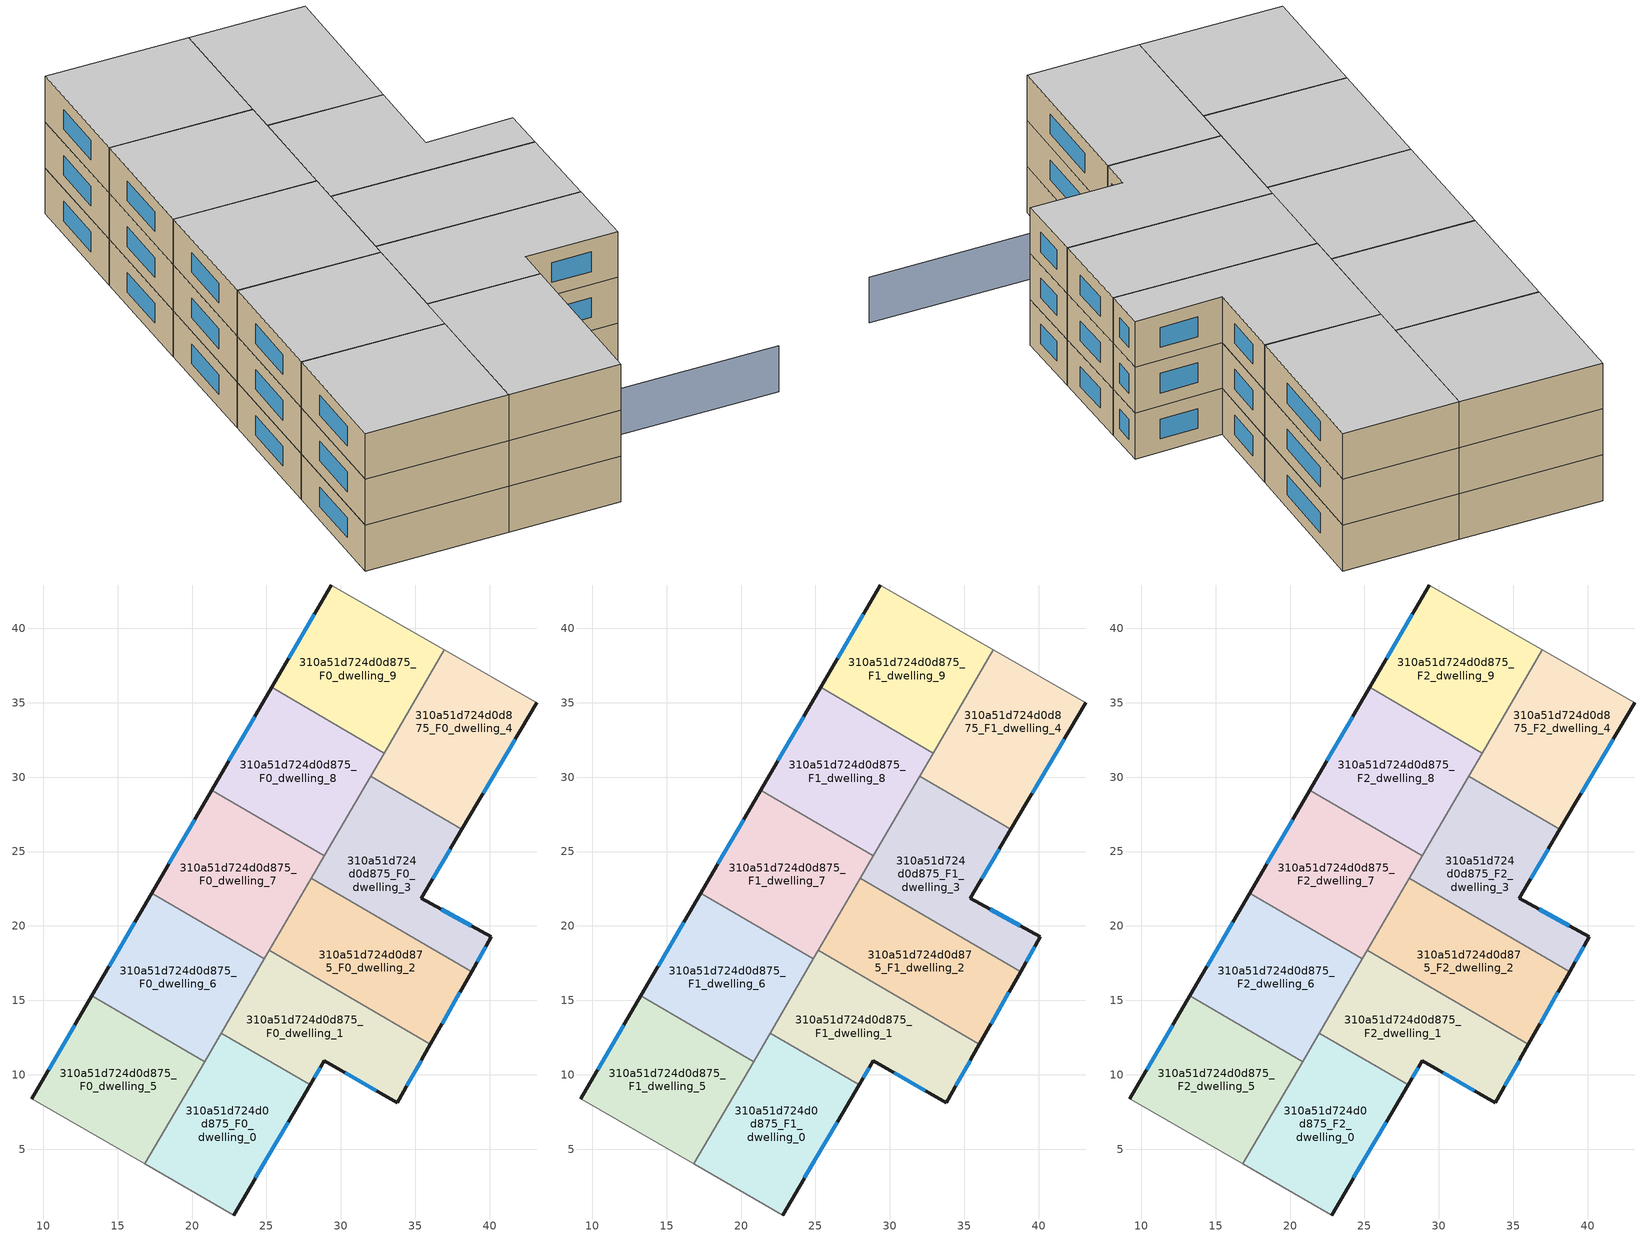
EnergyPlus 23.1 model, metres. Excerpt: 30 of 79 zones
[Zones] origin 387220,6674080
310a51d724d0d875_F0_dwelling_0
 floor ground (EU_floor_Construction): 27.93,9.32 22.8,0.57 16.83,4 21.96,12.8 z0
 wall outside (EU_wall_Construction): 22.8,0.57 27.93,9.32 z0:3
 wall adiabatic (EU_wall_Construction): 16.83,4 22.8,0.57 z0:3
 wall to 310a51d724d0d875_F0_dwelling_1 (EU_wall_Construction): 27.93,9.32 21.96,12.8 24.87,17.8 z0:3
 wall to 310a51d724d0d875_F0_dwelling_6 (EU_wall_Construction): 24.87,17.8 20.84,10.89 z0:3
 wall to 310a51d724d0d875_F0_dwelling_5 (EU_wall_Construction): 20.84,10.89 16.83,4 z0:3
 window (EU_Window_Construction): 24.26,3.07 26.46,6.82 z0.86:2.14
310a51d724d0d875_F0_dwelling_1
 floor ground (EU_floor_Construction): 36.03,12.05 33.81,8.12 28.88,10.93 27.93,9.32 21.96,12.8 25.2,18.36 z0
 wall outside (EU_wall_Construction): 27.93,9.32 28.88,10.93 33.81,8.12 36.03,12.05 z0:3
 wall to 310a51d724d0d875_F0_dwelling_2 (EU_wall_Construction): 36.03,12.05 25.2,18.36 z0:3
 wall to 310a51d724d0d875_F0_dwelling_7 (EU_wall_Construction): 25.2,18.36 24.87,17.8 z0:3
 window (EU_Window_Construction): 34.44,9.24 35.39,10.93 / 30.29,10.13 32.4,8.92 / 28.2,9.78 28.61,10.47 z0.86:2.14
310a51d724d0d875_F0_dwelling_2
 floor ground (EU_floor_Construction): 38.79,16.93 36.03,12.05 25.2,18.36 28.02,23.21 z0
 wall outside (EU_wall_Construction): 36.03,12.05 38.79,16.93 z0:3
 wall to 310a51d724d0d875_F0_dwelling_3 (EU_wall_Construction): 38.79,16.93 28.02,23.21 z0:3
 wall to 310a51d724d0d875_F0_dwelling_7 (EU_wall_Construction): 28.02,23.21 25.2,18.36 z0:3
 window (EU_Window_Construction): 36.82,13.44 38,15.53 z0.86:2.14
310a51d724d0d875_F0_dwelling_3
 floor ground (EU_floor_Construction): 38.13,26.49 35.39,21.87 40.11,19.27 38.79,16.93 28.02,23.21 32.02,30.06 z0
 wall outside (EU_wall_Construction): 38.79,16.93 40.11,19.27 35.39,21.87 38.13,26.49 z0:3
 wall to 310a51d724d0d875_F0_dwelling_4 (EU_wall_Construction): 38.13,26.49 32.02,30.06 z0:3
 wall to 310a51d724d0d875_F0_dwelling_8 (EU_wall_Construction): 32.02,30.06 28.9,24.71 z0:3
 wall to 310a51d724d0d875_F0_dwelling_7 (EU_wall_Construction): 28.9,24.71 28.02,23.21 z0:3
 window (EU_Window_Construction): 36.18,23.19 37.35,25.17 / 38.77,20.01 36.74,21.13 / 39.17,17.6 39.74,18.6 z0.86:2.14
310a51d724d0d875_F0_dwelling_4
 floor ground (EU_floor_Construction): 43.17,34.99 38.13,26.49 32.02,30.06 36.97,38.55 z0
 wall outside (EU_wall_Construction): 38.13,26.49 43.17,34.99 z0:3
 wall adiabatic (EU_wall_Construction): 43.17,34.99 36.97,38.55 z0:3
 wall to 310a51d724d0d875_F0_dwelling_9 (EU_wall_Construction): 36.97,38.55 32.93,31.62 z0:3
 wall to 310a51d724d0d875_F0_dwelling_8 (EU_wall_Construction): 32.93,31.62 32.02,30.06 z0:3
 window (EU_Window_Construction): 39.57,28.92 41.73,32.56 z0.86:2.14
310a51d724d0d875_F0_dwelling_5
 floor ground (EU_floor_Construction): 20.84,10.89 16.83,4 9.23,8.37 13.27,15.3 z0
 wall outside (EU_wall_Construction): 13.27,15.3 9.23,8.37 z0:3
 wall adiabatic (EU_wall_Construction): 9.23,8.37 16.83,4 z0:3
 wall to 310a51d724d0d875_F0_dwelling_6 (EU_wall_Construction): 20.84,10.89 13.27,15.3 z0:3
 window (EU_Window_Construction): 12.12,13.32 10.38,10.35 z0.86:2.14
310a51d724d0d875_F0_dwelling_6
 floor ground (EU_floor_Construction): 24.87,17.8 20.84,10.89 13.27,15.3 17.3,22.21 z0
 wall outside (EU_wall_Construction): 17.3,22.21 13.27,15.3 z0:3
 wall to 310a51d724d0d875_F0_dwelling_7 (EU_wall_Construction): 24.87,17.8 17.3,22.21 z0:3
 window (EU_Window_Construction): 16.15,20.24 14.42,17.28 z0.86:2.14
310a51d724d0d875_F0_dwelling_7
 floor ground (EU_floor_Construction): 28.9,24.71 24.87,17.8 17.3,22.21 21.32,29.12 z0
 wall outside (EU_wall_Construction): 21.32,29.12 17.3,22.21 z0:3
 wall to 310a51d724d0d875_F0_dwelling_8 (EU_wall_Construction): 28.9,24.71 21.32,29.12 z0:3
 window (EU_Window_Construction): 20.17,27.15 18.45,24.19 z0.86:2.14
310a51d724d0d875_F0_dwelling_8
 floor ground (EU_floor_Construction): 32.93,31.62 28.9,24.71 21.32,29.12 25.35,36.03 z0
 wall outside (EU_wall_Construction): 25.35,36.03 21.32,29.12 z0:3
 wall to 310a51d724d0d875_F0_dwelling_9 (EU_wall_Construction): 32.93,31.62 25.35,36.03 z0:3
 window (EU_Window_Construction): 24.2,34.06 22.47,31.1 z0.86:2.14
310a51d724d0d875_F0_dwelling_9
 floor ground (EU_floor_Construction): 36.97,38.55 32.93,31.62 25.35,36.03 29.36,42.92 z0
 wall outside (EU_wall_Construction): 29.36,42.92 25.35,36.03 z0:3
 wall adiabatic (EU_wall_Construction): 36.97,38.55 29.36,42.92 z0:3
 window (EU_Window_Construction): 28.22,40.95 26.5,38 z0.86:2.14
310a51d724d0d875_F1_dwelling_0
 floor to 310a51d724d0d875_F0_dwelling_0 (EU_floor_Construction): 27.93,9.32 22.8,0.57 16.83,4 21.96,12.8 z3
 wall outside (EU_wall_Construction): 22.8,0.57 27.93,9.32 z3:6
 wall adiabatic (EU_wall_Construction): 16.83,4 22.8,0.57 z3:6
 wall to 310a51d724d0d875_F1_dwelling_1 (EU_wall_Construction): 27.93,9.32 21.96,12.8 24.87,17.8 z3:6
 wall to 310a51d724d0d875_F1_dwelling_6 (EU_wall_Construction): 24.87,17.8 20.84,10.89 z3:6
 wall to 310a51d724d0d875_F1_dwelling_5 (EU_wall_Construction): 20.84,10.89 16.83,4 z3:6
 window (EU_Window_Construction): 24.26,3.07 26.46,6.82 z3.86:5.14
310a51d724d0d875_F1_dwelling_1
 floor to 310a51d724d0d875_F0_dwelling_1 (EU_floor_Construction): 36.03,12.05 33.81,8.12 28.88,10.93 27.93,9.32 21.96,12.8 25.2,18.36 z3
 wall outside (EU_wall_Construction): 27.93,9.32 28.88,10.93 33.81,8.12 36.03,12.05 z3:6
 wall to 310a51d724d0d875_F1_dwelling_2 (EU_wall_Construction): 36.03,12.05 25.2,18.36 z3:6
 wall to 310a51d724d0d875_F1_dwelling_7 (EU_wall_Construction): 25.2,18.36 24.87,17.8 z3:6
 window (EU_Window_Construction): 34.44,9.24 35.39,10.93 / 30.29,10.13 32.4,8.92 / 28.2,9.78 28.61,10.47 z3.86:5.14
310a51d724d0d875_F1_dwelling_2
 floor to 310a51d724d0d875_F0_dwelling_2 (EU_floor_Construction): 38.79,16.93 36.03,12.05 25.2,18.36 28.02,23.21 z3
 wall outside (EU_wall_Construction): 36.03,12.05 38.79,16.93 z3:6
 wall to 310a51d724d0d875_F1_dwelling_3 (EU_wall_Construction): 38.79,16.93 28.02,23.21 z3:6
 wall to 310a51d724d0d875_F1_dwelling_7 (EU_wall_Construction): 28.02,23.21 25.2,18.36 z3:6
 window (EU_Window_Construction): 36.82,13.44 38,15.53 z3.86:5.14
310a51d724d0d875_F1_dwelling_3
 floor to 310a51d724d0d875_F0_dwelling_3 (EU_floor_Construction): 38.13,26.49 35.39,21.87 40.11,19.27 38.79,16.93 28.02,23.21 32.02,30.06 z3
 wall outside (EU_wall_Construction): 38.79,16.93 40.11,19.27 35.39,21.87 38.13,26.49 z3:6
 wall to 310a51d724d0d875_F1_dwelling_4 (EU_wall_Construction): 38.13,26.49 32.02,30.06 z3:6
 wall to 310a51d724d0d875_F1_dwelling_8 (EU_wall_Construction): 32.02,30.06 28.9,24.71 z3:6
 wall to 310a51d724d0d875_F1_dwelling_7 (EU_wall_Construction): 28.9,24.71 28.02,23.21 z3:6
 window (EU_Window_Construction): 36.18,23.19 37.35,25.17 / 38.77,20.01 36.74,21.13 / 39.17,17.6 39.74,18.6 z3.86:5.14
310a51d724d0d875_F1_dwelling_4
 floor to 310a51d724d0d875_F0_dwelling_4 (EU_floor_Construction): 43.17,34.99 38.13,26.49 32.02,30.06 36.97,38.55 z3
 wall outside (EU_wall_Construction): 38.13,26.49 43.17,34.99 z3:6
 wall adiabatic (EU_wall_Construction): 43.17,34.99 36.97,38.55 z3:6
 wall to 310a51d724d0d875_F1_dwelling_9 (EU_wall_Construction): 36.97,38.55 32.93,31.62 z3:6
 wall to 310a51d724d0d875_F1_dwelling_8 (EU_wall_Construction): 32.93,31.62 32.02,30.06 z3:6
 window (EU_Window_Construction): 39.57,28.92 41.73,32.56 z3.86:5.14
310a51d724d0d875_F1_dwelling_5
 floor to 310a51d724d0d875_F0_dwelling_5 (EU_floor_Construction): 20.84,10.89 16.83,4 9.23,8.37 13.27,15.3 z3
 wall outside (EU_wall_Construction): 13.27,15.3 9.23,8.37 z3:6
 wall adiabatic (EU_wall_Construction): 9.23,8.37 16.83,4 z3:6
 wall to 310a51d724d0d875_F1_dwelling_6 (EU_wall_Construction): 20.84,10.89 13.27,15.3 z3:6
 window (EU_Window_Construction): 12.12,13.32 10.38,10.35 z3.86:5.14
310a51d724d0d875_F1_dwelling_6
 floor to 310a51d724d0d875_F0_dwelling_6 (EU_floor_Construction): 24.87,17.8 20.84,10.89 13.27,15.3 17.3,22.21 z3
 wall outside (EU_wall_Construction): 17.3,22.21 13.27,15.3 z3:6
 wall to 310a51d724d0d875_F1_dwelling_7 (EU_wall_Construction): 24.87,17.8 17.3,22.21 z3:6
 window (EU_Window_Construction): 16.15,20.24 14.42,17.28 z3.86:5.14
310a51d724d0d875_F1_dwelling_7
 floor to 310a51d724d0d875_F0_dwelling_7 (EU_floor_Construction): 28.9,24.71 24.87,17.8 17.3,22.21 21.32,29.12 z3
 wall outside (EU_wall_Construction): 21.32,29.12 17.3,22.21 z3:6
 wall to 310a51d724d0d875_F1_dwelling_8 (EU_wall_Construction): 28.9,24.71 21.32,29.12 z3:6
 window (EU_Window_Construction): 20.17,27.15 18.45,24.19 z3.86:5.14
310a51d724d0d875_F1_dwelling_8
 floor to 310a51d724d0d875_F0_dwelling_8 (EU_floor_Construction): 32.93,31.62 28.9,24.71 21.32,29.12 25.35,36.03 z3
 wall outside (EU_wall_Construction): 25.35,36.03 21.32,29.12 z3:6
 wall to 310a51d724d0d875_F1_dwelling_9 (EU_wall_Construction): 32.93,31.62 25.35,36.03 z3:6
 window (EU_Window_Construction): 24.2,34.06 22.47,31.1 z3.86:5.14
310a51d724d0d875_F1_dwelling_9
 floor to 310a51d724d0d875_F0_dwelling_9 (EU_floor_Construction): 36.97,38.55 32.93,31.62 25.35,36.03 29.36,42.92 z3
 wall outside (EU_wall_Construction): 29.36,42.92 25.35,36.03 z3:6
 wall adiabatic (EU_wall_Construction): 36.97,38.55 29.36,42.92 z3:6
 window (EU_Window_Construction): 28.22,40.95 26.5,38 z3.86:5.14
310a51d724d0d875_F2_dwelling_0
 floor to 310a51d724d0d875_F1_dwelling_0 (EU_floor_Construction): 27.93,9.32 22.8,0.57 16.83,4 21.96,12.8 z6
 wall outside (EU_wall_Construction): 22.8,0.57 27.93,9.32 z6:9
 wall adiabatic (EU_wall_Construction): 16.83,4 22.8,0.57 z6:9
 wall to 310a51d724d0d875_F2_dwelling_1 (EU_wall_Construction): 27.93,9.32 21.96,12.8 24.87,17.8 z6:9
 wall to 310a51d724d0d875_F2_dwelling_6 (EU_wall_Construction): 24.87,17.8 20.84,10.89 z6:9
 wall to 310a51d724d0d875_F2_dwelling_5 (EU_wall_Construction): 20.84,10.89 16.83,4 z6:9
 window (EU_Window_Construction): 24.26,3.07 26.46,6.82 z6.86:8.14
 ceiling to 310a51d724d0d875_F3_dwelling_0 (EU_floor_Construction): 22.8,0.57 27.93,9.32 21.96,12.8 16.83,4 z9
310a51d724d0d875_F2_dwelling_1
 floor to 310a51d724d0d875_F1_dwelling_1 (EU_floor_Construction): 36.03,12.05 33.81,8.12 28.88,10.93 27.93,9.32 21.96,12.8 25.2,18.36 z6
 wall outside (EU_wall_Construction): 27.93,9.32 28.88,10.93 33.81,8.12 36.03,12.05 z6:9
 wall to 310a51d724d0d875_F2_dwelling_2 (EU_wall_Construction): 36.03,12.05 25.2,18.36 z6:9
 wall to 310a51d724d0d875_F2_dwelling_7 (EU_wall_Construction): 25.2,18.36 24.87,17.8 z6:9
 window (EU_Window_Construction): 34.44,9.24 35.39,10.93 / 30.29,10.13 32.4,8.92 / 28.2,9.78 28.61,10.47 z6.86:8.14
 ceiling to 310a51d724d0d875_F3_dwelling_1 (EU_floor_Construction): 33.81,8.12 36.03,12.05 25.2,18.36 21.96,12.8 27.93,9.32 28.88,10.93 z9
310a51d724d0d875_F2_dwelling_2
 floor to 310a51d724d0d875_F1_dwelling_2 (EU_floor_Construction): 38.79,16.93 36.03,12.05 25.2,18.36 28.02,23.21 z6
 wall outside (EU_wall_Construction): 36.03,12.05 38.79,16.93 z6:9
 wall to 310a51d724d0d875_F2_dwelling_3 (EU_wall_Construction): 38.79,16.93 28.02,23.21 z6:9
 wall to 310a51d724d0d875_F2_dwelling_7 (EU_wall_Construction): 28.02,23.21 25.2,18.36 z6:9
 window (EU_Window_Construction): 36.82,13.44 38,15.53 z6.86:8.14
 ceiling to 310a51d724d0d875_F3_dwelling_2 (EU_floor_Construction): 36.03,12.05 38.79,16.93 28.02,23.21 25.2,18.36 z9
310a51d724d0d875_F2_dwelling_3
 floor to 310a51d724d0d875_F1_dwelling_3 (EU_floor_Construction): 38.13,26.49 35.39,21.87 40.11,19.27 38.79,16.93 28.02,23.21 32.02,30.06 z6
 wall outside (EU_wall_Construction): 38.79,16.93 40.11,19.27 35.39,21.87 38.13,26.49 z6:9
 wall to 310a51d724d0d875_F2_dwelling_4 (EU_wall_Construction): 38.13,26.49 32.02,30.06 z6:9
 wall to 310a51d724d0d875_F2_dwelling_8 (EU_wall_Construction): 32.02,30.06 28.9,24.71 z6:9
 wall to 310a51d724d0d875_F2_dwelling_7 (EU_wall_Construction): 28.9,24.71 28.02,23.21 z6:9
 window (EU_Window_Construction): 36.18,23.19 37.35,25.17 / 38.77,20.01 36.74,21.13 / 39.17,17.6 39.74,18.6 z6.86:8.14
 ceiling to 310a51d724d0d875_F3_dwelling_3 (EU_floor_Construction): 38.79,16.93 40.11,19.27 35.39,21.87 38.13,26.49 32.02,30.06 28.02,23.21 z9
310a51d724d0d875_F2_dwelling_4
 floor to 310a51d724d0d875_F1_dwelling_4 (EU_floor_Construction): 43.17,34.99 38.13,26.49 32.02,30.06 36.97,38.55 z6
 wall outside (EU_wall_Construction): 38.13,26.49 43.17,34.99 z6:9
 wall adiabatic (EU_wall_Construction): 43.17,34.99 36.97,38.55 z6:9
 wall to 310a51d724d0d875_F2_dwelling_9 (EU_wall_Construction): 36.97,38.55 32.93,31.62 z6:9
 wall to 310a51d724d0d875_F2_dwelling_8 (EU_wall_Construction): 32.93,31.62 32.02,30.06 z6:9
 window (EU_Window_Construction): 39.57,28.92 41.73,32.56 z6.86:8.14
 ceiling to 310a51d724d0d875_F3_dwelling_4 (EU_floor_Construction): 38.13,26.49 43.17,34.99 36.97,38.55 32.02,30.06 z9
310a51d724d0d875_F2_dwelling_5
 floor to 310a51d724d0d875_F1_dwelling_5 (EU_floor_Construction): 20.84,10.89 16.83,4 9.23,8.37 13.27,15.3 z6
 wall outside (EU_wall_Construction): 13.27,15.3 9.23,8.37 z6:9
 wall adiabatic (EU_wall_Construction): 9.23,8.37 16.83,4 z6:9
 wall to 310a51d724d0d875_F2_dwelling_6 (EU_wall_Construction): 20.84,10.89 13.27,15.3 z6:9
 window (EU_Window_Construction): 12.12,13.32 10.38,10.35 z6.86:8.14
 ceiling to 310a51d724d0d875_F3_dwelling_5 (EU_floor_Construction): 16.83,4 20.84,10.89 13.27,15.3 9.23,8.37 z9
310a51d724d0d875_F2_dwelling_6
 floor to 310a51d724d0d875_F1_dwelling_6 (EU_floor_Construction): 24.87,17.8 20.84,10.89 13.27,15.3 17.3,22.21 z6
 wall outside (EU_wall_Construction): 17.3,22.21 13.27,15.3 z6:9
 wall to 310a51d724d0d875_F2_dwelling_7 (EU_wall_Construction): 24.87,17.8 17.3,22.21 z6:9
 window (EU_Window_Construction): 16.15,20.24 14.42,17.28 z6.86:8.14
 ceiling to 310a51d724d0d875_F3_dwelling_6 (EU_floor_Construction): 20.84,10.89 24.87,17.8 17.3,22.21 13.27,15.3 z9
310a51d724d0d875_F2_dwelling_7
 floor to 310a51d724d0d875_F1_dwelling_7 (EU_floor_Construction): 28.9,24.71 24.87,17.8 17.3,22.21 21.32,29.12 z6
 wall outside (EU_wall_Construction): 21.32,29.12 17.3,22.21 z6:9
 wall to 310a51d724d0d875_F2_dwelling_8 (EU_wall_Construction): 28.9,24.71 21.32,29.12 z6:9
 window (EU_Window_Construction): 20.17,27.15 18.45,24.19 z6.86:8.14
 ceiling to 310a51d724d0d875_F3_dwelling_7 (EU_floor_Construction): 24.87,17.8 28.9,24.71 21.32,29.12 17.3,22.21 z9
310a51d724d0d875_F2_dwelling_8
 floor to 310a51d724d0d875_F1_dwelling_8 (EU_floor_Construction): 32.93,31.62 28.9,24.71 21.32,29.12 25.35,36.03 z6
 wall outside (EU_wall_Construction): 25.35,36.03 21.32,29.12 z6:9
 wall to 310a51d724d0d875_F2_dwelling_9 (EU_wall_Construction): 32.93,31.62 25.35,36.03 z6:9
 window (EU_Window_Construction): 24.2,34.06 22.47,31.1 z6.86:8.14
 ceiling to 310a51d724d0d875_F3_dwelling_8 (EU_floor_Construction): 28.9,24.71 32.93,31.62 25.35,36.03 21.32,29.12 z9
310a51d724d0d875_F2_dwelling_9
 floor to 310a51d724d0d875_F1_dwelling_9 (EU_floor_Construction): 36.97,38.55 32.93,31.62 25.35,36.03 29.36,42.92 z6
 wall outside (EU_wall_Construction): 29.36,42.92 25.35,36.03 z6:9
 wall adiabatic (EU_wall_Construction): 36.97,38.55 29.36,42.92 z6:9
 window (EU_Window_Construction): 28.22,40.95 26.5,38 z6.86:8.14
 ceiling to 310a51d724d0d875_F3_dwelling_9 (EU_floor_Construction): 32.93,31.62 36.97,38.55 29.36,42.92 25.35,36.03 z9
shading: 22.8,0.57 25.83,5.85 / 25.83,5.85 36.82,-0.47 z0:3
[Building]
EU S2 Campaign: North Axis=0; Terrain=City; Solar Distribution=FullExterior
[Site:Location]
Helsinki-Vantaa.AP: Latitude=60.317; Longitude=24.963; Time Zone=2; Elevation=54.6
[SizingPeriod:WeatherFileDays]
AnnualSizingPeriod: Begin Month=1; Begin Day of Month=1; End Month=12; End Day of Month=31; Day of Week for Start Day=Monday; Use Weather File Daylight Saving Period=No; Use Weather File Rain and Snow Indicators=No
[MATERIAL]
EU_InternalMass_Material: Roughness=MediumRough; Thickness=0.1; Conductivity=1; Density=1800; Specific Heat=900; Thermal Absorptance=0.9; Solar Absorptance=0.7; Visible Absorptance=0.7
[MATERIAL:NOMASS] Roughness=MediumRough; Thermal Absorptance=0.9; Solar Absorptance=0.7; Visible Absorptance=0.7
Name | Thermal Resistance
EU_wall_NoMass | 1.10183
EU_floor_NoMass | 1.70606
[WINDOWMATERIAL:SIMPLEGLAZINGSYSTEM]
EU_Window_SimpleGlazing: UFactor=3.11035; Solar Heat Gain Coefficient=0.8; Visible Transmittance=0.8
[CONSTRUCTION]
EU_wall_Construction: EU_wall_NoMass
EU_floor_Construction: EU_floor_NoMass
EU_Window_Construction: EU_Window_SimpleGlazing
EU_InternalMass_Construction: EU_InternalMass_Material
[ZONE] Type=1; Multiplier=1; Ceiling Height=autocalculate; Floor Area=autocalculate; Part of Total Floor Area=Yes
Name | Volume
310a51d724d0d875_F0_dwelling_0; 310a51d724d0d875_F1_dwelling_0; 310a51d724d0d875_F2_dwelling_0 | 210.358
310a51d724d0d875_F0_dwelling_1; 310a51d724d0d875_F1_dwelling_1; 310a51d724d0d875_F2_dwelling_1 | 210.362
310a51d724d0d875_F0_dwelling_2; 310a51d724d0d875_F1_dwelling_2; 310a51d724d0d875_F2_dwelling_2 | 210.319
310a51d724d0d875_F0_dwelling_3; 310a51d724d0d875_F1_dwelling_3; 310a51d724d0d875_F2_dwelling_3 | 210.35
310a51d724d0d875_F0_dwelling_4; 310a51d724d0d875_F1_dwelling_4; 310a51d724d0d875_F2_dwelling_4 | 210.353
310a51d724d0d875_F0_dwelling_5; 310a51d724d0d875_F1_dwelling_5; 310a51d724d0d875_F2_dwelling_5 | 210.338
310a51d724d0d875_F0_dwelling_6; 310a51d724d0d875_F1_dwelling_6; 310a51d724d0d875_F2_dwelling_6 | 210.351
310a51d724d0d875_F0_dwelling_7; 310a51d724d0d875_F1_dwelling_7; 310a51d724d0d875_F2_dwelling_7 | 210.349
310a51d724d0d875_F0_dwelling_8; 310a51d724d0d875_F1_dwelling_8; 310a51d724d0d875_F2_dwelling_8 | 210.365
310a51d724d0d875_F0_dwelling_9; 310a51d724d0d875_F1_dwelling_9; 310a51d724d0d875_F2_dwelling_9 | 210.346
[INTERNALMASS] Construction=EU_InternalMass_Construction
Name | Zone or ZoneList | Surface Area
310a51d724d0d875_F0_dwelling_0_EU_InternalMass | 310a51d724d0d875_F0_dwelling_0 | 70.1213
310a51d724d0d875_F0_dwelling_1_EU_InternalMass | 310a51d724d0d875_F0_dwelling_1 | 70.1203
310a51d724d0d875_F0_dwelling_2_EU_InternalMass | 310a51d724d0d875_F0_dwelling_2 | 70.1062
310a51d724d0d875_F0_dwelling_3_EU_InternalMass | 310a51d724d0d875_F0_dwelling_3 | 70.1168
310a51d724d0d875_F0_dwelling_4_EU_InternalMass | 310a51d724d0d875_F0_dwelling_4 | 70.1175
310a51d724d0d875_F0_dwelling_5_EU_InternalMass | 310a51d724d0d875_F0_dwelling_5 | 70.1126
310a51d724d0d875_F0_dwelling_6_EU_InternalMass | 310a51d724d0d875_F0_dwelling_6 | 70.1172
310a51d724d0d875_F0_dwelling_7_EU_InternalMass | 310a51d724d0d875_F0_dwelling_7 | 70.1167
310a51d724d0d875_F0_dwelling_8_EU_InternalMass | 310a51d724d0d875_F0_dwelling_8 | 70.1212
310a51d724d0d875_F0_dwelling_9_EU_InternalMass | 310a51d724d0d875_F0_dwelling_9 | 70.1156
310a51d724d0d875_F1_dwelling_0_EU_InternalMass | 310a51d724d0d875_F1_dwelling_0 | 70.1213
310a51d724d0d875_F1_dwelling_1_EU_InternalMass | 310a51d724d0d875_F1_dwelling_1 | 70.1203
310a51d724d0d875_F1_dwelling_2_EU_InternalMass | 310a51d724d0d875_F1_dwelling_2 | 70.1062
310a51d724d0d875_F1_dwelling_3_EU_InternalMass | 310a51d724d0d875_F1_dwelling_3 | 70.1168
310a51d724d0d875_F1_dwelling_4_EU_InternalMass | 310a51d724d0d875_F1_dwelling_4 | 70.1175
310a51d724d0d875_F1_dwelling_5_EU_InternalMass | 310a51d724d0d875_F1_dwelling_5 | 70.1126
310a51d724d0d875_F1_dwelling_6_EU_InternalMass | 310a51d724d0d875_F1_dwelling_6 | 70.1172
310a51d724d0d875_F1_dwelling_7_EU_InternalMass | 310a51d724d0d875_F1_dwelling_7 | 70.1167
310a51d724d0d875_F1_dwelling_8_EU_InternalMass | 310a51d724d0d875_F1_dwelling_8 | 70.1212
310a51d724d0d875_F1_dwelling_9_EU_InternalMass | 310a51d724d0d875_F1_dwelling_9 | 70.1156
310a51d724d0d875_F2_dwelling_0_EU_InternalMass | 310a51d724d0d875_F2_dwelling_0 | 70.1213
310a51d724d0d875_F2_dwelling_1_EU_InternalMass | 310a51d724d0d875_F2_dwelling_1 | 70.1203
310a51d724d0d875_F2_dwelling_2_EU_InternalMass | 310a51d724d0d875_F2_dwelling_2 | 70.1062
310a51d724d0d875_F2_dwelling_3_EU_InternalMass | 310a51d724d0d875_F2_dwelling_3 | 70.1168
310a51d724d0d875_F2_dwelling_4_EU_InternalMass | 310a51d724d0d875_F2_dwelling_4 | 70.1175
310a51d724d0d875_F2_dwelling_5_EU_InternalMass | 310a51d724d0d875_F2_dwelling_5 | 70.1126
310a51d724d0d875_F2_dwelling_6_EU_InternalMass | 310a51d724d0d875_F2_dwelling_6 | 70.1172
310a51d724d0d875_F2_dwelling_7_EU_InternalMass | 310a51d724d0d875_F2_dwelling_7 | 70.1167
310a51d724d0d875_F2_dwelling_8_EU_InternalMass | 310a51d724d0d875_F2_dwelling_8 | 70.1212
310a51d724d0d875_F2_dwelling_9_EU_InternalMass | 310a51d724d0d875_F2_dwelling_9 | 70.1156
[OTHEREQUIPMENT] Fuel Type=Electricity; Design Level Calculation Method=Watts/Area; Power per Zone Floor Area=1; Fraction Latent=0; Fraction Radiant=0; Fraction Lost=0; Carbon Dioxide Generation Rate=0; EndUse Subcategory=EU_Step8_InternalGains
Name | Zone or ZoneList or Space or SpaceList | Schedule
EU_Step8_InternalGain_310a51d724d0d875_F0_dwelling_0_f000 | 310a51d724d0d875_F0_dwelling_0 | EU_Step8_GainSchedule_310a51d724d0d875_F0_dwelling_0_f000
EU_Step8_InternalGain_310a51d724d0d875_F0_dwelling_1_f000 | 310a51d724d0d875_F0_dwelling_1 | EU_Step8_GainSchedule_310a51d724d0d875_F0_dwelling_1_f000
EU_Step8_InternalGain_310a51d724d0d875_F0_dwelling_2_f000 | 310a51d724d0d875_F0_dwelling_2 | EU_Step8_GainSchedule_310a51d724d0d875_F0_dwelling_2_f000
EU_Step8_InternalGain_310a51d724d0d875_F0_dwelling_3_f000 | 310a51d724d0d875_F0_dwelling_3 | EU_Step8_GainSchedule_310a51d724d0d875_F0_dwelling_3_f000
EU_Step8_InternalGain_310a51d724d0d875_F0_dwelling_4_f000 | 310a51d724d0d875_F0_dwelling_4 | EU_Step8_GainSchedule_310a51d724d0d875_F0_dwelling_4_f000
EU_Step8_InternalGain_310a51d724d0d875_F0_dwelling_5_f000 | 310a51d724d0d875_F0_dwelling_5 | EU_Step8_GainSchedule_310a51d724d0d875_F0_dwelling_5_f000
EU_Step8_InternalGain_310a51d724d0d875_F0_dwelling_6_f000 | 310a51d724d0d875_F0_dwelling_6 | EU_Step8_GainSchedule_310a51d724d0d875_F0_dwelling_6_f000
EU_Step8_InternalGain_310a51d724d0d875_F0_dwelling_7_f000 | 310a51d724d0d875_F0_dwelling_7 | EU_Step8_GainSchedule_310a51d724d0d875_F0_dwelling_7_f000
EU_Step8_InternalGain_310a51d724d0d875_F0_dwelling_8_f000 | 310a51d724d0d875_F0_dwelling_8 | EU_Step8_GainSchedule_310a51d724d0d875_F0_dwelling_8_f000
EU_Step8_InternalGain_310a51d724d0d875_F0_dwelling_9_f000 | 310a51d724d0d875_F0_dwelling_9 | EU_Step8_GainSchedule_310a51d724d0d875_F0_dwelling_9_f000
EU_Step8_InternalGain_310a51d724d0d875_F1_dwelling_0_f000 | 310a51d724d0d875_F1_dwelling_0 | EU_Step8_GainSchedule_310a51d724d0d875_F1_dwelling_0_f000
EU_Step8_InternalGain_310a51d724d0d875_F1_dwelling_1_f000 | 310a51d724d0d875_F1_dwelling_1 | EU_Step8_GainSchedule_310a51d724d0d875_F1_dwelling_1_f000
EU_Step8_InternalGain_310a51d724d0d875_F1_dwelling_2_f000 | 310a51d724d0d875_F1_dwelling_2 | EU_Step8_GainSchedule_310a51d724d0d875_F1_dwelling_2_f000
EU_Step8_InternalGain_310a51d724d0d875_F1_dwelling_3_f000 | 310a51d724d0d875_F1_dwelling_3 | EU_Step8_GainSchedule_310a51d724d0d875_F1_dwelling_3_f000
EU_Step8_InternalGain_310a51d724d0d875_F1_dwelling_4_f000 | 310a51d724d0d875_F1_dwelling_4 | EU_Step8_GainSchedule_310a51d724d0d875_F1_dwelling_4_f000
EU_Step8_InternalGain_310a51d724d0d875_F1_dwelling_5_f000 | 310a51d724d0d875_F1_dwelling_5 | EU_Step8_GainSchedule_310a51d724d0d875_F1_dwelling_5_f000
EU_Step8_InternalGain_310a51d724d0d875_F1_dwelling_6_f000 | 310a51d724d0d875_F1_dwelling_6 | EU_Step8_GainSchedule_310a51d724d0d875_F1_dwelling_6_f000
EU_Step8_InternalGain_310a51d724d0d875_F1_dwelling_7_f000 | 310a51d724d0d875_F1_dwelling_7 | EU_Step8_GainSchedule_310a51d724d0d875_F1_dwelling_7_f000
EU_Step8_InternalGain_310a51d724d0d875_F1_dwelling_8_f000 | 310a51d724d0d875_F1_dwelling_8 | EU_Step8_GainSchedule_310a51d724d0d875_F1_dwelling_8_f000
EU_Step8_InternalGain_310a51d724d0d875_F1_dwelling_9_f000 | 310a51d724d0d875_F1_dwelling_9 | EU_Step8_GainSchedule_310a51d724d0d875_F1_dwelling_9_f000
EU_Step8_InternalGain_310a51d724d0d875_F2_dwelling_0_f000 | 310a51d724d0d875_F2_dwelling_0 | EU_Step8_GainSchedule_310a51d724d0d875_F2_dwelling_0_f000
EU_Step8_InternalGain_310a51d724d0d875_F2_dwelling_1_f000 | 310a51d724d0d875_F2_dwelling_1 | EU_Step8_GainSchedule_310a51d724d0d875_F2_dwelling_1_f000
EU_Step8_InternalGain_310a51d724d0d875_F2_dwelling_2_f000 | 310a51d724d0d875_F2_dwelling_2 | EU_Step8_GainSchedule_310a51d724d0d875_F2_dwelling_2_f000
EU_Step8_InternalGain_310a51d724d0d875_F2_dwelling_3_f000 | 310a51d724d0d875_F2_dwelling_3 | EU_Step8_GainSchedule_310a51d724d0d875_F2_dwelling_3_f000
EU_Step8_InternalGain_310a51d724d0d875_F2_dwelling_4_f000 | 310a51d724d0d875_F2_dwelling_4 | EU_Step8_GainSchedule_310a51d724d0d875_F2_dwelling_4_f000
EU_Step8_InternalGain_310a51d724d0d875_F2_dwelling_5_f000 | 310a51d724d0d875_F2_dwelling_5 | EU_Step8_GainSchedule_310a51d724d0d875_F2_dwelling_5_f000
EU_Step8_InternalGain_310a51d724d0d875_F2_dwelling_6_f000 | 310a51d724d0d875_F2_dwelling_6 | EU_Step8_GainSchedule_310a51d724d0d875_F2_dwelling_6_f000
EU_Step8_InternalGain_310a51d724d0d875_F2_dwelling_7_f000 | 310a51d724d0d875_F2_dwelling_7 | EU_Step8_GainSchedule_310a51d724d0d875_F2_dwelling_7_f000
EU_Step8_InternalGain_310a51d724d0d875_F2_dwelling_8_f000 | 310a51d724d0d875_F2_dwelling_8 | EU_Step8_GainSchedule_310a51d724d0d875_F2_dwelling_8_f000
EU_Step8_InternalGain_310a51d724d0d875_F2_dwelling_9_f000 | 310a51d724d0d875_F2_dwelling_9 | EU_Step8_GainSchedule_310a51d724d0d875_F2_dwelling_9_f000
[ZONEVENTILATION:DESIGNFLOWRATE] Schedule=EU_AlwaysOn; Design Flow Rate Calculation Method=AirChanges/Hour; Air Changes per Hour=0.756316; Ventilation Type=Natural; Fan Pressure Rise=0; Fan Total Efficiency=1; Constant Term Coefficient=1; Temperature Term Coefficient=0; Velocity Term Coefficient=0; Velocity Squared Term Coefficient=0; Minimum Indoor Temperature=-100; Maximum Indoor Temperature=100; Delta Temperature=-100; Minimum Outdoor Temperature=-100; Maximum Outdoor Temperature=100; Maximum Wind Speed=40
Name | Zone or ZoneList or Space or SpaceList
EU_ConstantAir_310a51d724d0d875_F0_dwelling_0 | 310a51d724d0d875_F0_dwelling_0
EU_ConstantAir_310a51d724d0d875_F0_dwelling_1 | 310a51d724d0d875_F0_dwelling_1
EU_ConstantAir_310a51d724d0d875_F0_dwelling_2 | 310a51d724d0d875_F0_dwelling_2
EU_ConstantAir_310a51d724d0d875_F0_dwelling_3 | 310a51d724d0d875_F0_dwelling_3
EU_ConstantAir_310a51d724d0d875_F0_dwelling_4 | 310a51d724d0d875_F0_dwelling_4
EU_ConstantAir_310a51d724d0d875_F0_dwelling_5 | 310a51d724d0d875_F0_dwelling_5
EU_ConstantAir_310a51d724d0d875_F0_dwelling_6 | 310a51d724d0d875_F0_dwelling_6
EU_ConstantAir_310a51d724d0d875_F0_dwelling_7 | 310a51d724d0d875_F0_dwelling_7
EU_ConstantAir_310a51d724d0d875_F0_dwelling_8 | 310a51d724d0d875_F0_dwelling_8
EU_ConstantAir_310a51d724d0d875_F0_dwelling_9 | 310a51d724d0d875_F0_dwelling_9
EU_ConstantAir_310a51d724d0d875_F1_dwelling_0 | 310a51d724d0d875_F1_dwelling_0
EU_ConstantAir_310a51d724d0d875_F1_dwelling_1 | 310a51d724d0d875_F1_dwelling_1
EU_ConstantAir_310a51d724d0d875_F1_dwelling_2 | 310a51d724d0d875_F1_dwelling_2
EU_ConstantAir_310a51d724d0d875_F1_dwelling_3 | 310a51d724d0d875_F1_dwelling_3
EU_ConstantAir_310a51d724d0d875_F1_dwelling_4 | 310a51d724d0d875_F1_dwelling_4
EU_ConstantAir_310a51d724d0d875_F1_dwelling_5 | 310a51d724d0d875_F1_dwelling_5
EU_ConstantAir_310a51d724d0d875_F1_dwelling_6 | 310a51d724d0d875_F1_dwelling_6
EU_ConstantAir_310a51d724d0d875_F1_dwelling_7 | 310a51d724d0d875_F1_dwelling_7
EU_ConstantAir_310a51d724d0d875_F1_dwelling_8 | 310a51d724d0d875_F1_dwelling_8
EU_ConstantAir_310a51d724d0d875_F1_dwelling_9 | 310a51d724d0d875_F1_dwelling_9
EU_ConstantAir_310a51d724d0d875_F2_dwelling_0 | 310a51d724d0d875_F2_dwelling_0
EU_ConstantAir_310a51d724d0d875_F2_dwelling_1 | 310a51d724d0d875_F2_dwelling_1
EU_ConstantAir_310a51d724d0d875_F2_dwelling_2 | 310a51d724d0d875_F2_dwelling_2
EU_ConstantAir_310a51d724d0d875_F2_dwelling_3 | 310a51d724d0d875_F2_dwelling_3
EU_ConstantAir_310a51d724d0d875_F2_dwelling_4 | 310a51d724d0d875_F2_dwelling_4
EU_ConstantAir_310a51d724d0d875_F2_dwelling_5 | 310a51d724d0d875_F2_dwelling_5
EU_ConstantAir_310a51d724d0d875_F2_dwelling_6 | 310a51d724d0d875_F2_dwelling_6
EU_ConstantAir_310a51d724d0d875_F2_dwelling_7 | 310a51d724d0d875_F2_dwelling_7
EU_ConstantAir_310a51d724d0d875_F2_dwelling_8 | 310a51d724d0d875_F2_dwelling_8
EU_ConstantAir_310a51d724d0d875_F2_dwelling_9 | 310a51d724d0d875_F2_dwelling_9
[HVACTEMPLATE:THERMOSTAT] Constant Heating Setpoint=20; Constant Cooling Setpoint=50
EU_HeatOnly_310a51d724d0d875_F0_dwelling_0; EU_HeatOnly_310a51d724d0d875_F0_dwelling_1; EU_HeatOnly_310a51d724d0d875_F0_dwelling_2; EU_HeatOnly_310a51d724d0d875_F0_dwelling_3; EU_HeatOnly_310a51d724d0d875_F0_dwelling_4; EU_HeatOnly_310a51d724d0d875_F0_dwelling_5; EU_HeatOnly_310a51d724d0d875_F0_dwelling_6; EU_HeatOnly_310a51d724d0d875_F0_dwelling_7; EU_HeatOnly_310a51d724d0d875_F0_dwelling_8; EU_HeatOnly_310a51d724d0d875_F0_dwelling_9; EU_HeatOnly_310a51d724d0d875_F1_dwelling_0; EU_HeatOnly_310a51d724d0d875_F1_dwelling_1; EU_HeatOnly_310a51d724d0d875_F1_dwelling_2; EU_HeatOnly_310a51d724d0d875_F1_dwelling_3; EU_HeatOnly_310a51d724d0d875_F1_dwelling_4; EU_HeatOnly_310a51d724d0d875_F1_dwelling_5; EU_HeatOnly_310a51d724d0d875_F1_dwelling_6; EU_HeatOnly_310a51d724d0d875_F1_dwelling_7; EU_HeatOnly_310a51d724d0d875_F1_dwelling_8; EU_HeatOnly_310a51d724d0d875_F1_dwelling_9; EU_HeatOnly_310a51d724d0d875_F2_dwelling_0; EU_HeatOnly_310a51d724d0d875_F2_dwelling_1; EU_HeatOnly_310a51d724d0d875_F2_dwelling_2; EU_HeatOnly_310a51d724d0d875_F2_dwelling_3; EU_HeatOnly_310a51d724d0d875_F2_dwelling_4; EU_HeatOnly_310a51d724d0d875_F2_dwelling_5; EU_HeatOnly_310a51d724d0d875_F2_dwelling_6; EU_HeatOnly_310a51d724d0d875_F2_dwelling_7; EU_HeatOnly_310a51d724d0d875_F2_dwelling_8; EU_HeatOnly_310a51d724d0d875_F2_dwelling_9; EU_HeatOnly_310a51d724d0d875_F3_dwelling_0; EU_HeatOnly_310a51d724d0d875_F3_dwelling_1; EU_HeatOnly_310a51d724d0d875_F3_dwelling_2; EU_HeatOnly_310a51d724d0d875_F3_dwelling_3; EU_HeatOnly_310a51d724d0d875_F3_dwelling_4; EU_HeatOnly_310a51d724d0d875_F3_dwelling_5; EU_HeatOnly_310a51d724d0d875_F3_dwelling_6; EU_HeatOnly_310a51d724d0d875_F3_dwelling_7; EU_HeatOnly_310a51d724d0d875_F3_dwelling_8; EU_HeatOnly_310a51d724d0d875_F3_dwelling_9; EU_HeatOnly_310a51d724d0d875_F4_dwelling_0; EU_HeatOnly_310a51d724d0d875_F4_dwelling_1; EU_HeatOnly_310a51d724d0d875_F4_dwelling_2; EU_HeatOnly_310a51d724d0d875_F4_dwelling_3; EU_HeatOnly_310a51d724d0d875_F4_dwelling_4; EU_HeatOnly_310a51d724d0d875_F4_dwelling_5; EU_HeatOnly_310a51d724d0d875_F4_dwelling_6; EU_HeatOnly_310a51d724d0d875_F4_dwelling_7; EU_HeatOnly_310a51d724d0d875_F4_dwelling_8; EU_HeatOnly_310a51d724d0d875_F4_dwelling_9; EU_HeatOnly_310a51d724d0d875_F5_dwelling_0; EU_HeatOnly_310a51d724d0d875_F5_dwelling_1; EU_HeatOnly_310a51d724d0d875_F5_dwelling_2; EU_HeatOnly_310a51d724d0d875_F5_dwelling_3; EU_HeatOnly_310a51d724d0d875_F5_dwelling_4; EU_HeatOnly_310a51d724d0d875_F5_dwelling_5; EU_HeatOnly_310a51d724d0d875_F5_dwelling_6; EU_HeatOnly_310a51d724d0d875_F5_dwelling_7; EU_HeatOnly_310a51d724d0d875_F5_dwelling_8; EU_HeatOnly_310a51d724d0d875_F5_dwelling_9; EU_HeatOnly_310a51d724d0d875_F6_dwelling_0; EU_HeatOnly_310a51d724d0d875_F6_dwelling_1; EU_HeatOnly_310a51d724d0d875_F6_dwelling_2; EU_HeatOnly_310a51d724d0d875_F6_dwelling_3; EU_HeatOnly_310a51d724d0d875_F6_dwelling_4; EU_HeatOnly_310a51d724d0d875_F6_dwelling_5; EU_HeatOnly_310a51d724d0d875_F6_dwelling_6; EU_HeatOnly_310a51d724d0d875_F6_dwelling_7; EU_HeatOnly_310a51d724d0d875_F6_dwelling_8; EU_HeatOnly_310a51d724d0d875_F6_dwelling_9; EU_HeatOnly_310a51d724d0d875_F7_dwelling_0; EU_HeatOnly_310a51d724d0d875_F7_dwelling_1; EU_HeatOnly_310a51d724d0d875_F7_dwelling_2; EU_HeatOnly_310a51d724d0d875_F7_dwelling_3; EU_HeatOnly_310a51d724d0d875_F7_dwelling_4; EU_HeatOnly_310a51d724d0d875_F7_dwelling_5; EU_HeatOnly_310a51d724d0d875_F7_dwelling_6; EU_HeatOnly_310a51d724d0d875_F7_dwelling_7; EU_HeatOnly_310a51d724d0d875_F7_dwelling_8
[HVACTEMPLATE:ZONE:IDEALLOADSAIRSYSTEM] System Availability Schedule=EU_AlwaysOn; Maximum Heating Supply Air Temperature=50; Minimum Cooling Supply Air Temperature=13; Maximum Heating Supply Air Humidity Ratio=0.0156; Minimum Cooling Supply Air Humidity Ratio=0.0077; Heating Limit=NoLimit; Cooling Limit=NoLimit; Heating Availability Schedule=EU_AlwaysOn; Cooling Availability Schedule=EU_CoolingOff; Dehumidification Control Type=ConstantSensibleHeatRatio; Cooling Sensible Heat Ratio=0.7; Dehumidification Setpoint=60; Humidification Control Type=None; Humidification Setpoint=30; Outdoor Air Method=None; Outdoor Air Flow Rate per Person=0.00944; Outdoor Air Flow Rate per Zone Floor Area=0; Outdoor Air Flow Rate per Zone=0; Demand Controlled Ventilation Type=None; Outdoor Air Economizer Type=NoEconomizer; Heat Recovery Type=None; Sensible Heat Recovery Effectiveness=0.7; Latent Heat Recovery Effectiveness=0.65
Name | Template Thermostat
310a51d724d0d875_F0_dwelling_0 | EU_HeatOnly_310a51d724d0d875_F0_dwelling_0
310a51d724d0d875_F0_dwelling_1 | EU_HeatOnly_310a51d724d0d875_F0_dwelling_1
310a51d724d0d875_F0_dwelling_2 | EU_HeatOnly_310a51d724d0d875_F0_dwelling_2
310a51d724d0d875_F0_dwelling_3 | EU_HeatOnly_310a51d724d0d875_F0_dwelling_3
310a51d724d0d875_F0_dwelling_4 | EU_HeatOnly_310a51d724d0d875_F0_dwelling_4
310a51d724d0d875_F0_dwelling_5 | EU_HeatOnly_310a51d724d0d875_F0_dwelling_5
310a51d724d0d875_F0_dwelling_6 | EU_HeatOnly_310a51d724d0d875_F0_dwelling_6
310a51d724d0d875_F0_dwelling_7 | EU_HeatOnly_310a51d724d0d875_F0_dwelling_7
310a51d724d0d875_F0_dwelling_8 | EU_HeatOnly_310a51d724d0d875_F0_dwelling_8
310a51d724d0d875_F0_dwelling_9 | EU_HeatOnly_310a51d724d0d875_F0_dwelling_9
310a51d724d0d875_F1_dwelling_0 | EU_HeatOnly_310a51d724d0d875_F1_dwelling_0
310a51d724d0d875_F1_dwelling_1 | EU_HeatOnly_310a51d724d0d875_F1_dwelling_1
310a51d724d0d875_F1_dwelling_2 | EU_HeatOnly_310a51d724d0d875_F1_dwelling_2
310a51d724d0d875_F1_dwelling_3 | EU_HeatOnly_310a51d724d0d875_F1_dwelling_3
310a51d724d0d875_F1_dwelling_4 | EU_HeatOnly_310a51d724d0d875_F1_dwelling_4
310a51d724d0d875_F1_dwelling_5 | EU_HeatOnly_310a51d724d0d875_F1_dwelling_5
310a51d724d0d875_F1_dwelling_6 | EU_HeatOnly_310a51d724d0d875_F1_dwelling_6
310a51d724d0d875_F1_dwelling_7 | EU_HeatOnly_310a51d724d0d875_F1_dwelling_7
310a51d724d0d875_F1_dwelling_8 | EU_HeatOnly_310a51d724d0d875_F1_dwelling_8
310a51d724d0d875_F1_dwelling_9 | EU_HeatOnly_310a51d724d0d875_F1_dwelling_9
310a51d724d0d875_F2_dwelling_0 | EU_HeatOnly_310a51d724d0d875_F2_dwelling_0
310a51d724d0d875_F2_dwelling_1 | EU_HeatOnly_310a51d724d0d875_F2_dwelling_1
310a51d724d0d875_F2_dwelling_2 | EU_HeatOnly_310a51d724d0d875_F2_dwelling_2
310a51d724d0d875_F2_dwelling_3 | EU_HeatOnly_310a51d724d0d875_F2_dwelling_3
310a51d724d0d875_F2_dwelling_4 | EU_HeatOnly_310a51d724d0d875_F2_dwelling_4
310a51d724d0d875_F2_dwelling_5 | EU_HeatOnly_310a51d724d0d875_F2_dwelling_5
310a51d724d0d875_F2_dwelling_6 | EU_HeatOnly_310a51d724d0d875_F2_dwelling_6
310a51d724d0d875_F2_dwelling_7 | EU_HeatOnly_310a51d724d0d875_F2_dwelling_7
310a51d724d0d875_F2_dwelling_8 | EU_HeatOnly_310a51d724d0d875_F2_dwelling_8
310a51d724d0d875_F2_dwelling_9 | EU_HeatOnly_310a51d724d0d875_F2_dwelling_9
[SIZING:ZONE] Zone Cooling Design Supply Air Temperature Input Method=SupplyAirTemperature; Zone Cooling Design Supply Air Temperature=13; Zone Heating Design Supply Air Temperature Input Method=SupplyAirTemperature; Zone Heating Design Supply Air Temperature=50; Zone Cooling Design Supply Air Humidity Ratio=0.008; Zone Heating Design Supply Air Humidity Ratio=0.008; Cooling Design Air Flow Method=DesignDay; Cooling Design Air Flow Rate=0; Cooling Minimum Air Flow per Zone Floor Area=0.000762; Cooling Minimum Air Flow=0; Cooling Minimum Air Flow Fraction=0.2; Heating Design Air Flow Method=DesignDay; Heating Design Air Flow Rate=0; Heating Maximum Air Flow per Zone Floor Area=0.002032; Heating Maximum Air Flow=0.141576; Heating Maximum Air Flow Fraction=0.3; Account for Dedicated Outdoor Air System=No; Dedicated Outdoor Air System Control Strategy=NeutralSupplyAir; Dedicated Outdoor Air Low Setpoint Temperature for Design=autosize; Dedicated Outdoor Air High Setpoint Temperature for Design=autosize; Zone Load Sizing Method=Sensible Load Only No Latent Load; Zone Latent Cooling Design Supply Air Humidity Ratio Input Method=HumidityRatioDifference; Zone Cooling Design Supply Air Humidity Ratio Difference=0.005; Zone Latent Heating Design Supply Air Humidity Ratio Input Method=HumidityRatioDifference; Zone Humidification Design Supply Air Humidity Ratio Difference=0.005
310a51d724d0d875_F0_dwelling_0; 310a51d724d0d875_F0_dwelling_1; 310a51d724d0d875_F0_dwelling_2; 310a51d724d0d875_F0_dwelling_3; 310a51d724d0d875_F0_dwelling_4; 310a51d724d0d875_F0_dwelling_5; 310a51d724d0d875_F0_dwelling_6; 310a51d724d0d875_F0_dwelling_7; 310a51d724d0d875_F0_dwelling_8; 310a51d724d0d875_F0_dwelling_9; 310a51d724d0d875_F1_dwelling_0; 310a51d724d0d875_F1_dwelling_1; 310a51d724d0d875_F1_dwelling_2; 310a51d724d0d875_F1_dwelling_3; 310a51d724d0d875_F1_dwelling_4; 310a51d724d0d875_F1_dwelling_5; 310a51d724d0d875_F1_dwelling_6; 310a51d724d0d875_F1_dwelling_7; 310a51d724d0d875_F1_dwelling_8; 310a51d724d0d875_F1_dwelling_9; 310a51d724d0d875_F2_dwelling_0; 310a51d724d0d875_F2_dwelling_1; 310a51d724d0d875_F2_dwelling_2; 310a51d724d0d875_F2_dwelling_3; 310a51d724d0d875_F2_dwelling_4; 310a51d724d0d875_F2_dwelling_5; 310a51d724d0d875_F2_dwelling_6; 310a51d724d0d875_F2_dwelling_7; 310a51d724d0d875_F2_dwelling_8; 310a51d724d0d875_F2_dwelling_9
[SCHEDULE:CONSTANT]
Name | Hourly Value
EU_AlwaysOn | 1
EU_CoolingOff | 0
[SCHEDULE:FILE] Column Number=1; Rows to Skip at Top=0; Number of Hours of Data=8760; Column Separator=Comma; Interpolate to Timestep=No; Minutes per Item=60; Adjust Schedule for Daylight Savings=Yes
Name | File
EU_Step8_GainSchedule_310a51d724d0d875_F0_dwelling_0_f000 | ../../schedules/310a51d724d0d875/310a51d724d0d875_F0_dwelling_0_f000_gain.csv
EU_Step8_GainSchedule_310a51d724d0d875_F0_dwelling_1_f000 | ../../schedules/310a51d724d0d875/310a51d724d0d875_F0_dwelling_1_f000_gain.csv
EU_Step8_GainSchedule_310a51d724d0d875_F0_dwelling_2_f000 | ../../schedules/310a51d724d0d875/310a51d724d0d875_F0_dwelling_2_f000_gain.csv
EU_Step8_GainSchedule_310a51d724d0d875_F0_dwelling_3_f000 | ../../schedules/310a51d724d0d875/310a51d724d0d875_F0_dwelling_3_f000_gain.csv
EU_Step8_GainSchedule_310a51d724d0d875_F0_dwelling_4_f000 | ../../schedules/310a51d724d0d875/310a51d724d0d875_F0_dwelling_4_f000_gain.csv
EU_Step8_GainSchedule_310a51d724d0d875_F0_dwelling_5_f000 | ../../schedules/310a51d724d0d875/310a51d724d0d875_F0_dwelling_5_f000_gain.csv
EU_Step8_GainSchedule_310a51d724d0d875_F0_dwelling_6_f000 | ../../schedules/310a51d724d0d875/310a51d724d0d875_F0_dwelling_6_f000_gain.csv
EU_Step8_GainSchedule_310a51d724d0d875_F0_dwelling_7_f000 | ../../schedules/310a51d724d0d875/310a51d724d0d875_F0_dwelling_7_f000_gain.csv
EU_Step8_GainSchedule_310a51d724d0d875_F0_dwelling_8_f000 | ../../schedules/310a51d724d0d875/310a51d724d0d875_F0_dwelling_8_f000_gain.csv
EU_Step8_GainSchedule_310a51d724d0d875_F0_dwelling_9_f000 | ../../schedules/310a51d724d0d875/310a51d724d0d875_F0_dwelling_9_f000_gain.csv
EU_Step8_GainSchedule_310a51d724d0d875_F1_dwelling_0_f000 | ../../schedules/310a51d724d0d875/310a51d724d0d875_F1_dwelling_0_f000_gain.csv
EU_Step8_GainSchedule_310a51d724d0d875_F1_dwelling_1_f000 | ../../schedules/310a51d724d0d875/310a51d724d0d875_F1_dwelling_1_f000_gain.csv
EU_Step8_GainSchedule_310a51d724d0d875_F1_dwelling_2_f000 | ../../schedules/310a51d724d0d875/310a51d724d0d875_F1_dwelling_2_f000_gain.csv
EU_Step8_GainSchedule_310a51d724d0d875_F1_dwelling_3_f000 | ../../schedules/310a51d724d0d875/310a51d724d0d875_F1_dwelling_3_f000_gain.csv
EU_Step8_GainSchedule_310a51d724d0d875_F1_dwelling_4_f000 | ../../schedules/310a51d724d0d875/310a51d724d0d875_F1_dwelling_4_f000_gain.csv
EU_Step8_GainSchedule_310a51d724d0d875_F1_dwelling_5_f000 | ../../schedules/310a51d724d0d875/310a51d724d0d875_F1_dwelling_5_f000_gain.csv
EU_Step8_GainSchedule_310a51d724d0d875_F1_dwelling_6_f000 | ../../schedules/310a51d724d0d875/310a51d724d0d875_F1_dwelling_6_f000_gain.csv
EU_Step8_GainSchedule_310a51d724d0d875_F1_dwelling_7_f000 | ../../schedules/310a51d724d0d875/310a51d724d0d875_F1_dwelling_7_f000_gain.csv
EU_Step8_GainSchedule_310a51d724d0d875_F1_dwelling_8_f000 | ../../schedules/310a51d724d0d875/310a51d724d0d875_F1_dwelling_8_f000_gain.csv
EU_Step8_GainSchedule_310a51d724d0d875_F1_dwelling_9_f000 | ../../schedules/310a51d724d0d875/310a51d724d0d875_F1_dwelling_9_f000_gain.csv
EU_Step8_GainSchedule_310a51d724d0d875_F2_dwelling_0_f000 | ../../schedules/310a51d724d0d875/310a51d724d0d875_F2_dwelling_0_f000_gain.csv
EU_Step8_GainSchedule_310a51d724d0d875_F2_dwelling_1_f000 | ../../schedules/310a51d724d0d875/310a51d724d0d875_F2_dwelling_1_f000_gain.csv
EU_Step8_GainSchedule_310a51d724d0d875_F2_dwelling_2_f000 | ../../schedules/310a51d724d0d875/310a51d724d0d875_F2_dwelling_2_f000_gain.csv
EU_Step8_GainSchedule_310a51d724d0d875_F2_dwelling_3_f000 | ../../schedules/310a51d724d0d875/310a51d724d0d875_F2_dwelling_3_f000_gain.csv
EU_Step8_GainSchedule_310a51d724d0d875_F2_dwelling_4_f000 | ../../schedules/310a51d724d0d875/310a51d724d0d875_F2_dwelling_4_f000_gain.csv
EU_Step8_GainSchedule_310a51d724d0d875_F2_dwelling_5_f000 | ../../schedules/310a51d724d0d875/310a51d724d0d875_F2_dwelling_5_f000_gain.csv
EU_Step8_GainSchedule_310a51d724d0d875_F2_dwelling_6_f000 | ../../schedules/310a51d724d0d875/310a51d724d0d875_F2_dwelling_6_f000_gain.csv
EU_Step8_GainSchedule_310a51d724d0d875_F2_dwelling_7_f000 | ../../schedules/310a51d724d0d875/310a51d724d0d875_F2_dwelling_7_f000_gain.csv
EU_Step8_GainSchedule_310a51d724d0d875_F2_dwelling_8_f000 | ../../schedules/310a51d724d0d875/310a51d724d0d875_F2_dwelling_8_f000_gain.csv
EU_Step8_GainSchedule_310a51d724d0d875_F2_dwelling_9_f000 | ../../schedules/310a51d724d0d875/310a51d724d0d875_F2_dwelling_9_f000_gain.csv
